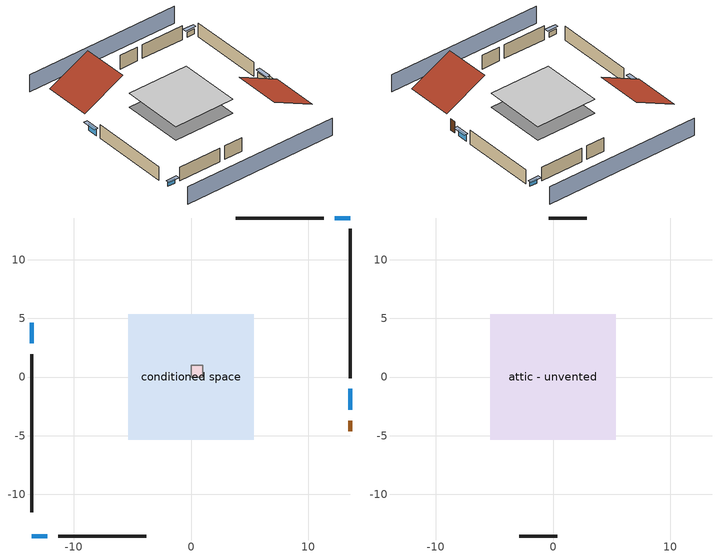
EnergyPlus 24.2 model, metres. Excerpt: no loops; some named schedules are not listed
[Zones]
conditioned space
 floor outside (Floor1 construction): -5.34,-5.34 -5.34,5.34 5.34,5.34 5.34,-5.34 z0.61
 wall outside (AdiabaticWallConstruction 1): 13.54,-4.63 13.54,-3.71 z0.61:2.64
 wall outside (AdiabaticWallConstruction): -13.54,4.63 -13.54,2.86 / 13.54,-2.79 13.54,-1.02 z0.61:1.8; 13.55,13.54 12.23,13.54 / -13.55,-13.54 -12.23,-13.54 z0.61:1.49
 wall outside (Wall1 construction): -13.54,1.93 -13.54,-11.53 z0.61:3.05
 wall outside (Wall2 construction): 11.3,13.54 3.81,13.54 z0.61:3.05
 wall outside (Wall3 construction): 13.54,-0.09 13.54,12.62 z0.61:3.05
 wall outside (Wall4 construction): -11.3,-13.54 -3.81,-13.54 z0.61:3.05
 window (WindowConstruction): -13.54,4.63 -13.54,2.86 z0.61:1.8
 window (WindowConstruction 1): 13.54,13.54 12.23,13.54 z0.61:1.49
 window (WindowConstruction 2): 13.54,-2.79 13.54,-1.02 z0.61:1.8
 window (WindowConstruction 3): -13.54,-13.54 -12.23,-13.54 z0.61:1.49
 door (Door): 13.54,-4.63 13.54,-3.72 z0.61:2.64
furnace airloop ret air zone
 floor adiabatic (AdiabaticConst): 0,0 0,1 1,1 1,0 z0
 wall adiabatic (AdiabaticConst): 0,1 0,0 1,0 1,1 0,1 z0:1
 ceiling adiabatic (AdiabaticConst): 1,0 1,1 0,1 0,0 z1
attic - unvented
 floor to conditioned space (Floor2 construction Reversed): -5.34,-5.34 -5.34,5.34 5.34,5.34 5.34,-5.34 z3.05
 wall outside (Wall5 construction): 2.89,13.54 -0.36,13.54 z0.61:3.05
 wall outside (Wall6 construction): -2.89,-13.54 0.36,-13.54 z0.61:3.05
 roof outside (Roof1 construction): -13.54,5.56,3.05 -6.4,5.56,6.62 -6.4,13.54,6.62 -13.54,13.54,3.05
 roof outside (Roof2 construction): 13.54,-5.56,3.05 6.4,-5.56,6.62 6.4,-13.54,6.62 13.54,-13.54,3.05
shading: 13.54,18.12 -13.54,18.12 / -13.54,-18.12 13.54,-18.12 z0:3.05; -13.54,2.56 -13.54,4.93 -14.15,4.93 -14.15,2.56 z2.1; 11.93,13.54 13.85,13.54 13.85,14.15 11.93,14.15 z1.8; 13.54,-0.72 13.54,-3.09 14.15,-3.09 14.15,-0.72 z2.1; -11.93,-13.54 -13.85,-13.54 -13.85,-14.15 -11.93,-14.15 z1.8
[Building]
Building 1: Terrain=Suburbs
[Site:Location]
Portland Intl Arpt_OR: Latitude {deg}=45.59; Longitude {deg}=-122.6; Time Zone {hr}=-8; Elevation {m}=33; Keep Site Location Information=Yes
[Site:GroundTemperature:Shallow]
10.2558, 8.96328, 8.85977, 9.47314, 11.9355, 14.3863, 16.5111, 17.8571, 17.9714, 16.8767, 14.8061, 12.4304
[Site:WaterMainsTemperature]
Calculation Method=Schedule; Temperature Schedule=mains temperature schedule
[Material] Roughness=Rough; Thermal Absorptance=0.9
Name | Thickness {m} | Conductivity {W/m-K} | Density {kg/m3} | Specific Heat {J/kg-K} | Solar Absorptance | Visible Absorptance
asphalt or fiberglass shingles | 0.00635 | 0.162714 | 1121.4 | 1465.45 | 0.85 | 0.85
ceiling loosefill ins | 0.169333 | 0.0480833 | 16.02 | 1046.75 | 0.7 | 0.7
ceiling stud and cavity | 0.1397 | 0.0824711 | 65.682 | 1177.47 | 0.7 | 0.7
composite shingle siding | 0.00635 | 0.162714 | 1121.4 | 1465.45 | 0.7 | 0.7
door material | 0.04445 | 0.0612267 | 512.64 | 1214.23 | 0.7 | 0.7
floor covering | 0.0127 | 0.0433444 | 54.468 | 1339.84 | 0.6 | 0.6
floor rigid ins | 0.051816 | 0.029427 | 32.04 | 1214.23 | 0.7 | 0.7
floor stud and cavity | 0.1397 | 0.0893242 | 92.3553 | 1139.71 | 0.7 | 0.7
furniture material conditioned space 1 | 0.1524 | 0.115458 | 640.8 | 1214.23 | 0.6 | 0.6
gypsum board | 0.0127 | 0.160291 | 801 | 837.4 | 0.6 | 0.6
osb sheathing 0.5 in. | 0.0127 | 0.115458 | 512.64 | 1214.23 | 0.6 | 0.6
osb sheathing 0.5 in. 1 | 0.0127 | 0.115458 | 512.64 | 1214.23 | 0.7 | 0.7
osb sheathing 0.75 in. | 0.01905 | 0.115458 | 512.64 | 1214.23 | 0.7 | 0.7
roof rigid ins | 0.00281632 | 0.029427 | 32.04 | 1214.23 | 0.7 | 0.7
wall rigid ins | 0.512978 | 0.029427 | 32.04 | 1214.23 | 0.7 | 0.7
wall stud and cavity | 0.1397 | 0.0909133 | 139.0536 | 1170.24 | 0.7 | 0.7
wall stud and cavity 1 | 0.1397 | 0.348479 | 139.0536 | 1170.24 | 0.6 | 0.6
wall stud and cavity 2 | 0.0889 | 0.380278 | 52.3479 | 1209.89 | 0.7 | 0.7
wall stud and cavity 3 | 0.0889 | 0.391764 | 83.0341 | 1211.67 | 0.7 | 0.7
wood siding; wood siding 1 | 0.0254 | 0.102417 | 544.68 | 1172.36 | 0.7 | 0.7
[Material:NoMass]
Adiabatic: Roughness=Rough; Thermal Resistance {m2-K/W}=176.1; Thermal Absorptance=0.9; Solar Absorptance=0.7; Visible Absorptance=0.7
[WindowMaterial:SimpleGlazingSystem]
WindowMaterial: U-Factor {W/m2-K}=3.80426; Solar Heat Gain Coefficient=0.56
[Construction]
AdiabaticConst: Adiabatic
AdiabaticWallConstruction: wood siding, wall rigid ins, wall stud and cavity 2, gypsum board
AdiabaticWallConstruction 1: wood siding 1, wall rigid ins, wall stud and cavity 2, gypsum board
Door: door material
Floor1 construction: floor stud and cavity, floor rigid ins, osb sheathing 0.75 in., floor covering
Floor2 construction Reversed: gypsum board, ceiling stud and cavity, ceiling loosefill ins
furniture construction conditioned space 1: furniture material conditioned space 1
PartitionWallConstruction: gypsum board, wall stud and cavity 3, gypsum board
Roof1 construction; Roof2 construction: asphalt or fiberglass shingles, roof rigid ins, osb sheathing 0.5 in.
Wall1 construction; Wall2 construction; Wall3 construction; Wall4 construction: composite shingle siding, osb sheathing 0.5 in. 1, wall stud and cavity, gypsum board
Wall5 construction; Wall6 construction: composite shingle siding, osb sheathing 0.5 in. 1, wall stud and cavity 1
WindowConstruction; WindowConstruction 1; WindowConstruction 2; WindowConstruction 3: WindowMaterial
[Zone] Multiplier=1
Name | Volume {m3} | Part of Total Floor Area
attic - unvented | 90.8252 | Yes
conditioned space | 278.185 | Yes
furnace airloop ret air zone | 1 | No
[Space]
Name | Zone | Volume {m3} | Space Type
attic - unvented 1 | attic - unvented | 90.8252
conditioned space 1 | conditioned space | 278.185
furnace airloop ret air space | furnace airloop ret air zone |  | Plenum Space Type
[OtherEquipment] Design Level Calculation Method=EquipmentLevel
Name | Fuel Type | Zone or ZoneList or Space or SpaceList | Schedule | Design Level {W} | Fraction Latent | Fraction Radiant | Fraction Lost
furnace airloop_0 RetCondToDZ; furnace airloop_0 SupCondToDZ; furnace airloop_0 SupSensLkToDZ | None | attic - unvented 1 | Always On Discrete | 0 | 0 | 0 | 0
furnace airloop_0 SupLatLkToDZ | None | attic - unvented 1 | Always On Discrete | 0 | 1 | 0 | 0
cooking range 1 | NaturalGas | conditioned space 1 | cooking_range | 2198.31 | 0.16 | 0.384 | 0.2
furnace airloop_0 SupCondToLv; furnace airloop_0 SupSensLkToCond; mech vent house fan sensible load; water heater sens | None | conditioned space 1 | Always On Discrete | 0 | 0 | 0 | 0
furnace airloop_0 SupLatLkToCond; mech vent house fan latent load; water heater lat | None | conditioned space 1 | Always On Discrete | 0 | 1 | 0 | 0
general water use latent | None | conditioned space 1 | general water use schedule | 117.996 | 1 | 0 | 0
general water use sensible | None | conditioned space 1 | general water use schedule | -116.29 | 0 | 0.6 | 0
water heater energy adjustment1 | Electricity | conditioned space 1 | Always On Discrete | 0.01 | 0 | 0 | 1
furnace airloop_0 RetCondToRP; furnace airloop_0 RetSensLkToRP | None | furnace airloop ret air space | Always On Discrete | 0 | 0 | 0 | 0
furnace airloop_0 RetLatLkToRP | None | furnace airloop ret air space | Always On Discrete | 0 | 1 | 0 | 0
[ZoneInfiltration:DesignFlowRate] Schedule=Always On Discrete
Name | Zone or ZoneList or Space or SpaceList | Design Flow Rate Calculation Method | Design Flow Rate {m3/s} | Air Changes per Hour {1/hr} | Constant Term Coefficient | Temperature Term Coefficient | Velocity Term Coefficient | Velocity Squared Term Coefficient
attic_unvented 1 duct leakage imbalance infil flow | attic - unvented 1 | Flow/Zone | 0
infil attic - unvented 1 | attic - unvented 1 | AirChanges/Hour |  | 0.1 | 1 | 0 | 0 | 0
infil flow; natural vent flow; whole house fan flow | conditioned space 1 | Flow/Zone | 0
[ZoneMixing] Schedule=Always On Continuous; Design Flow Rate Calculation Method=Flow/Zone; Design Flow Rate {m3/s}=0
Name | Zone or Space | Source Zone or Space
furnace airloop_0 ZoneMixCondToDZ mix; whole house fan mix | attic - unvented | conditioned space
furnace airloop_0 ZoneMixDZToCond mix | conditioned space | attic - unvented
[SurfaceProperty:IncidentSolarMultiplier] Incident Solar Multiplier=1; Incident Solar Multiplier Schedule=trans schedule winter=0.85 summer=0.7
Window1; Window2; Window3; Window4
[InternalMass] Zone or ZoneList=conditioned space; Space or SpaceList=conditioned space 1
Name | Construction | Surface Area {m2}
furniture mass conditioned space 1 | furniture construction conditioned space 1 | 45.63397
partition wall mass | PartitionWallConstruction | 114.085
[Lights]
interior lighting: Zone or ZoneList or Space or SpaceList=conditioned space 1; Schedule=lighting_interior; Design Level Calculation Method=LightingLevel; Lighting Level {W}=173.939; Return Air Fraction=0; Fraction Radiant=0.6; Fraction Visible=0.2; Fraction Replaceable=1
[People]
occupants: Zone or ZoneList or Space or SpaceList=conditioned space 1; Number of People Schedule=occupants; Number of People Calculation Method=People; Number of People=6; Fraction Radiant=0.314171; Sensible Heat Fraction=0.56303; Activity Level Schedule=occupants activity schedule; Carbon Dioxide Generation Rate {m3/s-W}=0; Enable ASHRAE 55 Comfort Warnings=No; Mean Radiant Temperature Calculation Type=EnclosureAveraged
[ElectricEquipment] Zone or ZoneList or Space or SpaceList=conditioned space 1; Design Level Calculation Method=EquipmentLevel
Name | Schedule | Design Level {W} | Fraction Latent | Fraction Radiant | Fraction Lost
ceiling fan | ceiling_fan | 18.7644 | 0 | 0.558 | 0
cooking range | cooking_range | 75.0094 | 0.16 | 0.384 | 0.2
dishwasher | dishwasher | 407.017 | 0.3 | 0.18 | 0.4
fridge | fridge schedule | 45.9075 | 0 | 0.6 | 0
mech vent bath fan 0 | mech vent bath fan 0 schedule | 30 | 0 | 0 | 1
mech vent house fan | mech vent house fan schedule | 0 | 0 | 0 | 1
mech vent house fan cfis | mech vent house fan cfis schedule | 0 | 0 | 0 | 0
mech vent range fan 0 | mech vent range fan 0 schedule | 30 | 0 | 0 | 1
misc plug loads | plug_loads_other | 916.144 | 0.021 | 0.558 | 0.049
misc tv | plug_loads_tv | 1169.77 | 0 | 0.6 | 0
whole house fan | Always On Discrete | 0 | 0 | 0 | 1
[SpaceList]
Plenum Space Type: furnace airloop ret air space
[AvailabilityManager:Scheduled]
furnace airloop Availability Manager: Schedule=Always On Discrete
[AirLoopHVAC:ReturnPlenum]
Air Loop HVAC Return Plenum 1: Zone=furnace airloop ret air zone
[WaterUse:Equipment]
dishwasher: Peak Flow Rate {m3/s}=5.32277e-06; Flow Rate Fraction Schedule=hot_water_dishwasher
[Exterior:Lights]
exterior lighting: Schedule=exterior lighting schedule; Design Level {W}=6.19068
[EnergyManagementSystem:GlobalVariable]
furnace_airloop_0_DuctImbalLkExhFanEquivCond
furnace_airloop_0_DuctImbalLkExhFanEquivDZ
furnace_airloop_0_DuctImbalLkSupFanEquivCond
furnace_airloop_0_DuctImbalLkSupFanEquivDZ
furnace_airloop_0_DZ_T
furnace_airloop_0_DZ_W
furnace_airloop_0_RetCondToDZ
furnace_airloop_0_RetCondToRP
furnace_airloop_0_RetLatLkToRP
furnace_airloop_0_RetSensLkToRP
furnace_airloop_0_SupCondToDZ
furnace_airloop_0_SupCondToLv
furnace_airloop_0_SupLatLkToCond
furnace_airloop_0_SupLatLkToDZ
furnace_airloop_0_SupSensLkToCond
furnace_airloop_0_SupSensLkToDZ
furnace_airloop_0_ZoneMixCondToDZ
furnace_airloop_0_ZoneMixDZToCond
furnace_airloop_AH_MFR
furnace_airloop_AH_Tout
furnace_airloop_AH_VFR
furnace_airloop_AH_Wout
furnace_airloop_Fan_RTF
furnace_airloop_RA_T
furnace_airloop_Ra_W
infil_program_Qfan
infil_program_Qinf
natural_vent_program_Qnv
natural_vent_program_Qwhf
[EnergyManagementSystem:Sensor]
Name | Output:Variable or Output:Meter Index Key | Output:Variable or Output:Meter
airflow_gain | infil flow | Infiltration Sensible Heat Gain Energy
airflow_gain_1 | natural vent flow | Infiltration Sensible Heat Gain Energy
airflow_gain_2 | whole house fan flow | Infiltration Sensible Heat Gain Energy
airflow_loss | infil flow | Infiltration Sensible Heat Loss Energy
airflow_loss_1 | natural vent flow | Infiltration Sensible Heat Loss Energy
airflow_loss_2 | whole house fan flow | Infiltration Sensible Heat Loss Energy
clg_load_cond |  | Cooling:EnergyTransfer:Zone:CONDITIONED SPACE
clg_load_duct |  | Cooling:EnergyTransfer:Zone:FURNACE AIRLOOP RET AIR ZONE
clg_sp_s; clg_sp_s_1 | cooling setpoint | Schedule Value
cool_season | cooling season schedule | Schedule Value
ducts_conv | furnace airloop_0 RetCondToRP | Other Equipment Convective Heating Energy
ducts_conv_1 | furnace airloop_0 RetLatLkToRP | Other Equipment Convective Heating Energy
ducts_conv_2 | furnace airloop_0 RetSensLkToRP | Other Equipment Convective Heating Energy
ducts_conv_3 | furnace airloop_0 SupCondToLv | Other Equipment Convective Heating Energy
ducts_conv_4 | furnace airloop_0 SupLatLkToCond | Other Equipment Convective Heating Energy
ducts_conv_5 | furnace airloop_0 SupSensLkToCond | Other Equipment Convective Heating Energy
ducts_rad | furnace airloop_0 RetCondToRP | Other Equipment Radiant Heating Energy
ducts_rad_1 | furnace airloop_0 RetLatLkToRP | Other Equipment Radiant Heating Energy
ducts_rad_2 | furnace airloop_0 RetSensLkToRP | Other Equipment Radiant Heating Energy
ducts_rad_3 | furnace airloop_0 SupCondToLv | Other Equipment Radiant Heating Energy
ducts_rad_4 | furnace airloop_0 SupLatLkToCond | Other Equipment Radiant Heating Energy
ducts_rad_5 | furnace airloop_0 SupSensLkToCond | Other Equipment Radiant Heating Energy
furnace_airloop_0_DZ_T_s | attic - unvented | Zone Air Temperature
furnace_airloop_0_DZ_W_s | attic - unvented | Zone Mean Air Humidity Ratio
furnace_airloop_AH_MFR_s | Node 5 | System Node Mass Flow Rate
furnace_airloop_AH_Tout_s | Node 5 | System Node Temperature
furnace_airloop_AH_VFR_s | Node 5 | System Node Current Density Volume Flow Rate
furnace_airloop_AH_Wout_s | Node 5 | System Node Humidity Ratio
furnace_airloop_RA_T_s | Node 8 | System Node Temperature
furnace_airloop_Ra_W_s | Node 8 | System Node Humidity Ratio
htg_load_cond |  | Heating:EnergyTransfer:Zone:CONDITIONED SPACE
htg_load_duct |  | Heating:EnergyTransfer:Zone:FURNACE AIRLOOP RET AIR ZONE
htg_sp_s; htg_sp_s_1 | heating setpoint | Schedule Value
ig_ee_conv | ceiling fan | Electric Equipment Convective Heating Energy
ig_ee_conv_1 | cooking range | Electric Equipment Convective Heating Energy
ig_ee_conv_2 | dishwasher | Electric Equipment Convective Heating Energy
ig_ee_conv_3 | fridge | Electric Equipment Convective Heating Energy
ig_ee_conv_4 | misc plug loads | Electric Equipment Convective Heating Energy
ig_ee_conv_5 | misc tv | Electric Equipment Convective Heating Energy
ig_ee_conv_6 | whole house fan | Electric Equipment Convective Heating Energy
ig_ee_rad | ceiling fan | Electric Equipment Radiant Heating Energy
ig_ee_rad_1 | cooking range | Electric Equipment Radiant Heating Energy
ig_ee_rad_2 | dishwasher | Electric Equipment Radiant Heating Energy
ig_ee_rad_3 | fridge | Electric Equipment Radiant Heating Energy
ig_ee_rad_4 | misc plug loads | Electric Equipment Radiant Heating Energy
ig_ee_rad_5 | misc tv | Electric Equipment Radiant Heating Energy
ig_ee_rad_6 | whole house fan | Electric Equipment Radiant Heating Energy
ig_lgt_conv | interior lighting | Lights Convective Heating Energy
ig_lgt_rad | interior lighting | Lights Radiant Heating Energy
ig_lgt_vis | interior lighting | Lights Visible Radiation Heating Energy
ig_oe_conv | cooking range 1 | Other Equipment Convective Heating Energy
ig_oe_conv_1 | general water use latent | Other Equipment Convective Heating Energy
ig_oe_conv_2 | general water use sensible | Other Equipment Convective Heating Energy
ig_oe_conv_3 | water heater energy adjustment1 | Other Equipment Convective Heating Energy
ig_oe_conv_4 | water heater lat | Other Equipment Convective Heating Energy
ig_oe_conv_5 | water heater sens | Other Equipment Convective Heating Energy
ig_oe_rad | cooking range 1 | Other Equipment Radiant Heating Energy
ig_oe_rad_1 | general water use latent | Other Equipment Radiant Heating Energy
ig_oe_rad_2 | general water use sensible | Other Equipment Radiant Heating Energy
ig_oe_rad_3 | water heater energy adjustment1 | Other Equipment Radiant Heating Energy
ig_oe_rad_4 | water heater lat | Other Equipment Radiant Heating Energy
ig_oe_rad_5 | water heater sens | Other Equipment Radiant Heating Energy
ig_ppl_conv | occupants | People Convective Heating Energy
ig_ppl_rad | occupants | People Radiant Heating Energy
im_conv | furniture mass conditioned space 1 | Surface Inside Face Convection Heat Gain Energy
im_conv_1 | partition wall mass | Surface Inside Face Convection Heat Gain Energy
im_ig | furniture mass conditioned space 1 | Surface Inside Face Internal Gains Radiation Heat Gain Energy
im_ig_1 | partition wall mass | Surface Inside Face Internal Gains Radiation Heat Gain Energy
im_lgt | furniture mass conditioned space 1 | Surface Inside Face Lights Radiation Heat Gain Energy
im_lgt_1 | partition wall mass | Surface Inside Face Lights Radiation Heat Gain Energy
im_sol | furniture mass conditioned space 1 | Surface Inside Face Solar Radiation Heat Gain Energy
im_sol_1 | partition wall mass | Surface Inside Face Solar Radiation Heat Gain Energy
im_surf | furniture mass conditioned space 1 | Surface Inside Face Net Surface Thermal Radiation Heat Gain Energy
im_surf_1 | partition wall mass | Surface Inside Face Net Surface Thermal Radiation Heat Gain Energy
mech_vent_bath_fan_0_sch_s | mech vent bath fan 0 schedule | Schedule Value
mech_vent_range_fan_0_sch_s | mech vent range fan 0 schedule | Schedule Value
mv_conv | mech vent bath fan 0 | Electric Equipment Convective Heating Energy
mv_conv_1 | mech vent house fan | Electric Equipment Convective Heating Energy
mv_conv_2 | mech vent house fan cfis | Electric Equipment Convective Heating Energy
mv_conv_3 | mech vent range fan 0 | Electric Equipment Convective Heating Energy
mv_conv_4 | mech vent house fan latent load | Other Equipment Convective Heating Energy
mv_conv_5 | mech vent house fan sensible load | Other Equipment Convective Heating Energy
mv_rad | mech vent bath fan 0 | Electric Equipment Radiant Heating Energy
mv_rad_1 | mech vent house fan | Electric Equipment Radiant Heating Energy
mv_rad_2 | mech vent house fan cfis | Electric Equipment Radiant Heating Energy
mv_rad_3 | mech vent range fan 0 | Electric Equipment Radiant Heating Energy
mv_rad_4 | mech vent house fan latent load | Other Equipment Radiant Heating Energy
mv_rad_5 | mech vent house fan sensible load | Other Equipment Radiant Heating Energy
natural_vent_s | natural vent schedule | Schedule Value
out_pb_s |  | Site Outdoor Air Barometric Pressure
out_wt_s |  | Site Outdoor Air Humidity Ratio
site_vw_s |  | Site Wind Speed
ss_back_out | Window1 | Surface Window Shortwave from Zone Back Out Window Heat Transfer Rate
ss_back_out_1 | Window2 | Surface Window Shortwave from Zone Back Out Window Heat Transfer Rate
ss_back_out_2 | Window3 | Surface Window Shortwave from Zone Back Out Window Heat Transfer Rate
ss_back_out_3 | Window4 | Surface Window Shortwave from Zone Back Out Window Heat Transfer Rate
ss_conv | Door1 | Surface Inside Face Convection Heat Gain Energy
ss_conv_1 | Window1 | Surface Inside Face Convection Heat Gain Energy
ss_conv_2 | Window2 | Surface Inside Face Convection Heat Gain Energy
ss_conv_3 | Window3 | Surface Inside Face Convection Heat Gain Energy
ss_conv_4 | Window4 | Surface Inside Face Convection Heat Gain Energy
ss_ig | Door1 | Surface Inside Face Internal Gains Radiation Heat Gain Energy
ss_ig_1 | Window1 | Surface Inside Face Internal Gains Radiation Heat Gain Energy
ss_ig_2 | Window2 | Surface Inside Face Internal Gains Radiation Heat Gain Energy
ss_ig_3 | Window3 | Surface Inside Face Internal Gains Radiation Heat Gain Energy
ss_ig_4 | Window4 | Surface Inside Face Internal Gains Radiation Heat Gain Energy
ss_lgt | Door1 | Surface Inside Face Lights Radiation Heat Gain Energy
ss_sol | Door1 | Surface Inside Face Solar Radiation Heat Gain Energy
ss_surf | Door1 | Surface Inside Face Net Surface Thermal Radiation Heat Gain Energy
ss_surf_1 | Window1 | Surface Inside Face Net Surface Thermal Radiation Heat Gain Energy
ss_surf_2 | Window2 | Surface Inside Face Net Surface Thermal Radiation Heat Gain Energy
ss_surf_3 | Window3 | Surface Inside Face Net Surface Thermal Radiation Heat Gain Energy
ss_surf_4 | Window4 | Surface Inside Face Net Surface Thermal Radiation Heat Gain Energy
ss_trans_in | Window1 | Surface Window Transmitted Solar Radiation Rate
ss_trans_in_1 | Window2 | Surface Window Transmitted Solar Radiation Rate
ss_trans_in_2 | Window3 | Surface Window Transmitted Solar Radiation Rate
ss_trans_in_3 | Window4 | Surface Window Transmitted Solar Radiation Rate
ss_trans_out | Window1 | Surface Inside Face Initial Transmitted Diffuse Transmitted Out Window Solar Radiation Rate
ss_trans_out_1 | Window2 | Surface Inside Face Initial Transmitted Diffuse Transmitted Out Window Solar Radiation Rate
ss_trans_out_2 | Window3 | Surface Inside Face Initial Transmitted Diffuse Transmitted Out Window Solar Radiation Rate
ss_trans_out_3 | Window4 | Surface Inside Face Initial Transmitted Diffuse Transmitted Out Window Solar Radiation Rate
s_conv | Floor1 | Surface Inside Face Convection Heat Gain Energy
s_conv_1 | Floor2 | Surface Inside Face Convection Heat Gain Energy
s_conv_2 | Wall1 | Surface Inside Face Convection Heat Gain Energy
s_conv_3 | Wall2 | Surface Inside Face Convection Heat Gain Energy
s_conv_4 | Wall3 | Surface Inside Face Convection Heat Gain Energy
s_conv_5 | Wall4 | Surface Inside Face Convection Heat Gain Energy
s_ig | Floor1 | Surface Inside Face Internal Gains Radiation Heat Gain Energy
s_ig_1 | Floor2 | Surface Inside Face Internal Gains Radiation Heat Gain Energy
s_ig_2 | Wall1 | Surface Inside Face Internal Gains Radiation Heat Gain Energy
s_ig_3 | Wall2 | Surface Inside Face Internal Gains Radiation Heat Gain Energy
s_ig_4 | Wall3 | Surface Inside Face Internal Gains Radiation Heat Gain Energy
s_ig_5 | Wall4 | Surface Inside Face Internal Gains Radiation Heat Gain Energy
s_lgt | Floor1 | Surface Inside Face Lights Radiation Heat Gain Energy
s_lgt_1 | Floor2 | Surface Inside Face Lights Radiation Heat Gain Energy
s_lgt_2 | Wall1 | Surface Inside Face Lights Radiation Heat Gain Energy
s_lgt_3 | Wall2 | Surface Inside Face Lights Radiation Heat Gain Energy
s_lgt_4 | Wall3 | Surface Inside Face Lights Radiation Heat Gain Energy
s_lgt_5 | Wall4 | Surface Inside Face Lights Radiation Heat Gain Energy
s_sol | Floor1 | Surface Inside Face Solar Radiation Heat Gain Energy
s_sol_1 | Floor2 | Surface Inside Face Solar Radiation Heat Gain Energy
s_sol_2 | Wall1 | Surface Inside Face Solar Radiation Heat Gain Energy
s_sol_3 | Wall2 | Surface Inside Face Solar Radiation Heat Gain Energy
s_sol_4 | Wall3 | Surface Inside Face Solar Radiation Heat Gain Energy
s_sol_5 | Wall4 | Surface Inside Face Solar Radiation Heat Gain Energy
s_surf | Floor1 | Surface Inside Face Net Surface Thermal Radiation Heat Gain Energy
s_surf_1 | Floor2 | Surface Inside Face Net Surface Thermal Radiation Heat Gain Energy
s_surf_2 | Wall1 | Surface Inside Face Net Surface Thermal Radiation Heat Gain Energy
s_surf_3 | Wall2 | Surface Inside Face Net Surface Thermal Radiation Heat Gain Energy
s_surf_4 | Wall3 | Surface Inside Face Net Surface Thermal Radiation Heat Gain Energy
s_surf_5 | Wall4 | Surface Inside Face Net Surface Thermal Radiation Heat Gain Energy
water_heater_T_set | water heater setpoint | Schedule Value
[EnergyManagementSystem:Actuator]
Name | Actuated Component Unique | Actuated Component Type | Actuated Component Control Type
attic_unvented_1_duct_leakage_imbalance_infil_flow_act | attic_unvented 1 duct leakage imbalance infil flow | Zone Infiltration | Air Exchange Flow Rate
fridge_schedule_act | fridge schedule | Schedule:Constant | Schedule Value
furnace_airloop_0_RetCondToDZ_act | furnace airloop_0 RetCondToDZ | OtherEquipment | Power Level
furnace_airloop_0_RetCondToRP_act | furnace airloop_0 RetCondToRP | OtherEquipment | Power Level
furnace_airloop_0_RetLatLkToRP_act | furnace airloop_0 RetLatLkToRP | OtherEquipment | Power Level
furnace_airloop_0_RetSensLkToRP_act | furnace airloop_0 RetSensLkToRP | OtherEquipment | Power Level
furnace_airloop_0_SupCondToDZ_act | furnace airloop_0 SupCondToDZ | OtherEquipment | Power Level
furnace_airloop_0_SupCondToLv_act | furnace airloop_0 SupCondToLv | OtherEquipment | Power Level
furnace_airloop_0_SupLatLkToCond_act | furnace airloop_0 SupLatLkToCond | OtherEquipment | Power Level
furnace_airloop_0_SupLatLkToDZ_act | furnace airloop_0 SupLatLkToDZ | OtherEquipment | Power Level
furnace_airloop_0_SupSensLkToCond_act | furnace airloop_0 SupSensLkToCond | OtherEquipment | Power Level
furnace_airloop_0_SupSensLkToDZ_act | furnace airloop_0 SupSensLkToDZ | OtherEquipment | Power Level
furnace_airloop_0_ZoneMixCondToDZ_mix_act | furnace airloop_0 ZoneMixCondToDZ mix | ZoneMixing | Air Exchange Flow Rate
furnace_airloop_0_ZoneMixDZToCond_mix_act | furnace airloop_0 ZoneMixDZToCond mix | ZoneMixing | Air Exchange Flow Rate
infil_flow_act | infil flow | Zone Infiltration | Air Exchange Flow Rate
mech_vent_house_fan_cfis_act | mech vent house fan cfis | ElectricEquipment | Electricity Rate
mech_vent_house_fan_latent_load_act | mech vent house fan latent load | OtherEquipment | Power Level
mech_vent_house_fan_sensible_load_act | mech vent house fan sensible load | OtherEquipment | Power Level
natural_vent_flow_act | natural vent flow | Zone Infiltration | Air Exchange Flow Rate
